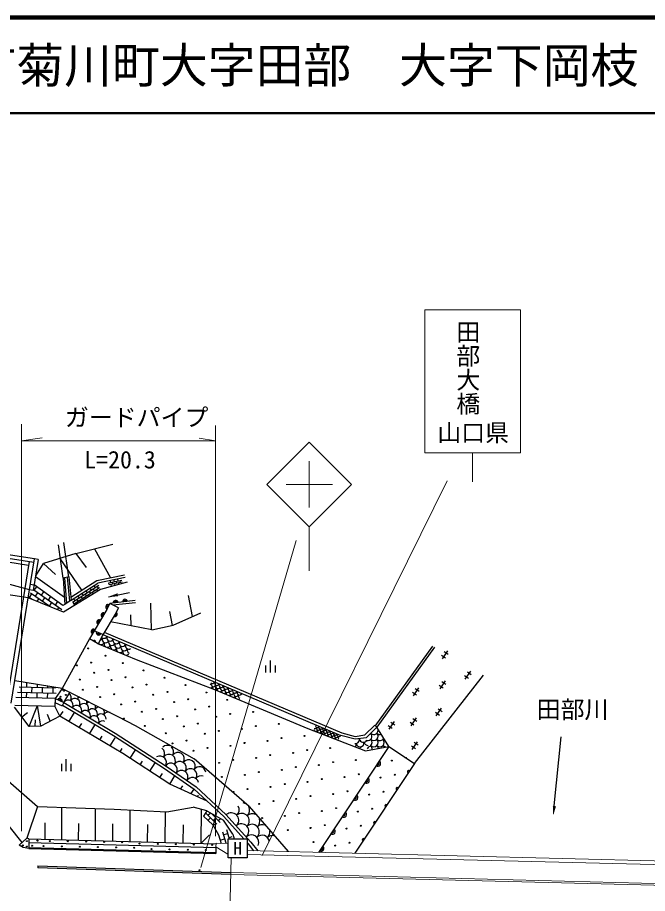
# Model space of a CAD drawing. Units: millimetres, scale not verified. Extents: x 40000 to 680000, y 20000 to 380000.
# Drawn here: x 420149 to 485985, y 288376 to 380000 of the extents above; entities that cross this region are included whole.
import ezdxf
from ezdxf.enums import TextEntityAlignment as Align

# ---------------------------------------------------------------- set-up
doc = ezdxf.new("R2010")
doc.units = ezdxf.units.MM
doc.header["$LTSCALE"] = 1000
for name, color, linetype, lineweight in [('M-BGD', 7, 'Continuous', 25), ('M-STR-HTXT', 7, 'Continuous', 13), ('M-STR-STR1', 1, 'Continuous', 13), ('M-STR-STRC', 7, 'Continuous', 13), ('M-TTL', 2, 'Continuous', 140), ('M-TTL-LINE', 7, 'Continuous', 50)]:
    doc.layers.add(name, color=color, linetype=linetype, lineweight=lineweight)
doc.layers.add('M-TTL-TXT', color=7, linetype='Continuous')
doc.styles.add('@ＭＳ ゴシック', font='')
doc.styles.add('ＭＳ ゴシック', font='')
doc.styles.get('@ＭＳ ゴシック').set_extended_font_data('@MS Gothic')
doc.styles.get('ＭＳ ゴシック').set_extended_font_data('MS Gothic')

msp = doc.modelspace()

# ---------------------------------------------------------------- hatches: boundary and pattern name
at = {"layer": 'M-BGD'}
for points in [[(430601, 319775), (429652, 319420), (430665, 319448)], [(476093, 297539), (476136, 296526), (476424, 297498)]]:
    msp.add_hatch(color=256, dxfattribs=at).paths.add_polyline_path(points)

# ---------------------------------------------------------------- linework, layer by layer
for p, q in [((424918, 321365), (424415, 324834)), ((425512, 321451), (424986, 325076)), ((426252, 323947), (430122, 324898)), ((428187, 324423), (429853, 321403)), ((421848, 323009), (417261, 323719)), ((421907, 323374), (417318, 324085)), ((426252, 323947), (422873, 322889)), ((426252, 323947), (427318, 322465)), ((417205, 323353), (421295, 322720)), ((421354, 323088), (418988, 308364)), ((419482, 308285), (421907, 323374)), ((422300, 323311), (421779, 320068)), ((422300, 323311), (421907, 323374)), ((422065, 321600), (422873, 322889)), ((422873, 322889), (424116, 321755)), ((424563, 323418), (426850, 320103)), ((428443, 321115), (431343, 321707)), ((421388, 320146), (416883, 321361)), ((421484, 320743), (421874, 320661)), ((422012, 321523), (425056, 319380)), ((425518, 321513), (424918, 321365)), ((424918, 321365), (425108, 318616)), ((425066, 321401), (425252, 318713)), ((425599, 318947), (425370, 321476)), ((425518, 321513), (425741, 319043)), ((425710, 319379), (428443, 321115)), ((425741, 319043), (428557, 320833)), ((428555, 320846), (428555, 320846)), ((431403, 321413), (428557, 320833)), ((431611, 320947), (428813, 320176)), ((431035, 321123), (429642, 320837)), ((429661, 320841), (429689, 320707)), ((431070, 320925), (429711, 320646)), ((429818, 321078), (429858, 320881)), ((430055, 320922), (430095, 320725)), ((430211, 321159), (430252, 320962)), ((430292, 320765), (430325, 320605)), ((430449, 321002), (430489, 320806)), ((430605, 321240), (430646, 321043)), ((430686, 320846), (430713, 320713)), ((430842, 321083), (430883, 320886)), ((430999, 321321), (430999, 321319)), ((421259, 319291), (416655, 319996)), ((421779, 320068), (421389, 320150)), ((423526, 318380), (421498, 319792)), ((422121, 320454), (421865, 320087)), ((424779, 318057), (421865, 320087)), ((424898, 318512), (421871, 320644)), ((421872, 320631), (421872, 320631)), ((422235, 319829), (421977, 319459)), ((422861, 319939), (422605, 319571)), ((428813, 320176), (424949, 317811)), ((428643, 320603), (425879, 318820)), ((428730, 320360), (426000, 318599)), ((427286, 320027), (427422, 319816)), ((427634, 319952), (427770, 319741)), ((427709, 320300), (427845, 320089)), ((427982, 319877), (428065, 319748)), ((428057, 320225), (428194, 320014)), ((428132, 320573), (428269, 320362)), ((428405, 320150), (428494, 320013)), ((428480, 320498), (428617, 320287)), ((429652, 319420), (431853, 319850)), ((429898, 320684), (429937, 320498)), ((424949, 317811), (421259, 319291)), ((421689, 319110), (421312, 319373)), ((421607, 319716), (421349, 319346)), ((422347, 319201), (422155, 318925)), ((422975, 319313), (422718, 318943)), ((423601, 319423), (423345, 319055)), ((424342, 318907), (424086, 318540)), ((425741, 319043), (425108, 318616)), ((425941, 318860), (426077, 318648)), ((426016, 319208), (426153, 318997)), ((426364, 319133), (426501, 318922)), ((426439, 319481), (426576, 319270)), ((426712, 319058), (426779, 318955)), ((426787, 319406), (426924, 319195)), ((426862, 319754), (426999, 319543)), ((427135, 319331), (427208, 319219)), ((427211, 319679), (427347, 319468)), ((427559, 319604), (427636, 319484)), ((432460, 319022), (429800, 318716)), ((438450, 317339), (438002, 319534)), ((423088, 318685), (423016, 318583)), ((423716, 318798), (423458, 318428)), ((424456, 318282), (424308, 318070)), ((425108, 318616), (424898, 318512)), ((426289, 318785), (426350, 318690)), ((429480, 318086), (428149, 315865)), ((429800, 318716), (429480, 318086)), ((430692, 318263), (429800, 318716)), ((430123, 318552), (432482, 318823)), ((430692, 318263), (430356, 317602)), ((434160, 315961), (434078, 318757)), ((430356, 317602), (429063, 315445)), ((432016, 316362), (431982, 317529)), ((436355, 316395), (436057, 317858)), ((436423, 316426), (439323, 317732)), ((434184, 315962), (429862, 316779)), ((434184, 315962), (436423, 316426)), ((428149, 315865), (427681, 315004)), ((429053, 315449), (428149, 315865)), ((429063, 315445), (428580, 314505)), ((429053, 315449), (453947, 304908)), ((429219, 315705), (454045, 305192)), ((427681, 315004), (424802, 309829)), ((428502, 314537), (427681, 315004)), ((428502, 314537), (432557, 312855)), ((457539, 305879), (463568, 314240)), ((463730, 314123), (457701, 305762)), ((465090, 313749), (464524, 312925)), ((464742, 313685), (465154, 313402)), ((432557, 312855), (440733, 309726)), ((446581, 311487), (446581, 312737)), ((464871, 312990), (464459, 313273)), ((446081, 312237), (446081, 311487)), ((447081, 312237), (447081, 311487)), ((466945, 310805), (467511, 311629)), ((467163, 311565), (467575, 311281)), ((461636, 301975), (468842, 311215)), ((467292, 310869), (466880, 311153)), ((424802, 309829), (419854, 310601)), ((420308, 309975), (424114, 309897)), ((420559, 309419), (420570, 309969)), ((421120, 309958), (421129, 310407)), ((421659, 309397), (421670, 309947)), ((422220, 309936), (422225, 310220)), ((422758, 309375), (422770, 309925)), ((423320, 309913), (423322, 310033)), ((423858, 309352), (423870, 309902)), ((424802, 309829), (424067, 308785)), ((424802, 309829), (430621, 306883)), ((440733, 309726), (450502, 305638)), ((462053, 309888), (461487, 309064)), ((461705, 309824), (462117, 309540)), ((464621, 309842), (464209, 310125)), ((464840, 310602), (464273, 309778)), ((464492, 310537), (464904, 310254)), ((424067, 308785), (419982, 308874)), ((420158, 309428), (424199, 309345)), ((421097, 308858), (421109, 309408)), ((422197, 308836), (422208, 309386)), ((423297, 308813), (423308, 309363)), ((424067, 308785), (424050, 307985)), ((424067, 308785), (424974, 308350)), ((424974, 308350), (425619, 309415)), ((461834, 309128), (461422, 309412)), ((419853, 308076), (424050, 307985)), ((421375, 305858), (422233, 308025)), ((422575, 305868), (422233, 308025)), ((424554, 306927), (424050, 307985)), ((424057, 308346), (424801, 307990)), ((424974, 308350), (424801, 307990)), ((424844, 308079), (430178, 304897)), ((424974, 308350), (430336, 305152)), ((421375, 305858), (419817, 307851)), ((420596, 306854), (421188, 307298)), ((423565, 306398), (423281, 307082)), ((424554, 306927), (424931, 307398)), ((425515, 306333), (426111, 307289)), ((464256, 307008), (463843, 307291)), ((463908, 306943), (464474, 307768)), ((464127, 307703), (464539, 307420)), ((421975, 305863), (422043, 306553)), ((424554, 306927), (422575, 305868)), ((431166, 303032), (424554, 306927)), ((426602, 305721), (426872, 306154)), ((430621, 306883), (432433, 305936)), ((459527, 306376), (458961, 305551)), ((459179, 306311), (459591, 306028)), ((461584, 305981), (461172, 306264)), ((461803, 306740), (461237, 305916)), ((461455, 306676), (461867, 306393)), ((422575, 305868), (421375, 305858)), ((427676, 305088), (428226, 305971)), ((430336, 305152), (435692, 301709)), ((432433, 305936), (438623, 302453)), ((450502, 305638), (456502, 303310)), ((454045, 305192), (455439, 304806)), ((456453, 304955), (457491, 305976)), ((457701, 305762), (456594, 304673)), ((457701, 305762), (457491, 305976)), ((458972, 303747), (457701, 305762)), ((459308, 305616), (458896, 305899)), ((428747, 304457), (428986, 304840)), ((429818, 303826), (430336, 304657)), ((430178, 304897), (435524, 301460)), ((455420, 304500), (453947, 304908)), ((456594, 304673), (455420, 304500)), ((455439, 304806), (456453, 304955)), ((461382, 303431), (461948, 304255)), ((476251, 297529), (476980, 304748)), ((430886, 303197), (431094, 303531)), ((431929, 302529), (432439, 303346)), ((458972, 303747), (451607, 292678)), ((456502, 303310), (458972, 303747)), ((458972, 303747), (461636, 301975)), ((461729, 303495), (461317, 303779)), ((461601, 304191), (462013, 303907)), ((425232, 301180), (425232, 302430)), ((436049, 299814), (431166, 303032)), ((444373, 297491), (438623, 302453)), ((416640, 302334), (422245, 297465)), ((424732, 301930), (424732, 301180)), ((425732, 301930), (425732, 301180)), ((432961, 301849), (433196, 302226)), ((433992, 301169), (434535, 302040)), ((435524, 301460), (438624, 299291)), ((435692, 301709), (438814, 299525)), ((461636, 301975), (455387, 292583)), ((435021, 300492), (435291, 300925)), ((436049, 299814), (436625, 300738)), ((439968, 298038), (436049, 299814)), ((437184, 299300), (437411, 299652)), ((438259, 298812), (438624, 299291)), ((438624, 299291), (441695, 296427)), ((438814, 299525), (441909, 296638)), ((438976, 298488), (439035, 298643)), ((420642, 293720), (417898, 297121)), ((422245, 297465), (421136, 294158)), ((422245, 297465), (430235, 297209)), ((424773, 294004), (424785, 297384)), ((428300, 293914), (428312, 297271)), ((430235, 297209), (435740, 296911)), ((431905, 293821), (431917, 297118)), ((435591, 293727), (435602, 296918)), ((435740, 296911), (438515, 297406)), ((439926, 297008), (438515, 297406)), ((439358, 293631), (439371, 297165)), ((439926, 297008), (439598, 296461)), ((439926, 297008), (441664, 296040)), ((439926, 297008), (439926, 297008)), ((444373, 297491), (448439, 292758)), ((439598, 296461), (440565, 295550)), ((439598, 296461), (439598, 296461)), ((439824, 296790), (440973, 295614)), ((440052, 296556), (440282, 296781)), ((440061, 296028), (440321, 296282)), ((440474, 296674), (441312, 295816)), ((440589, 296007), (440863, 296276)), ((440595, 296550), (440632, 296586)), ((441131, 296001), (441331, 296196)), ((442665, 294573), (441664, 296040)), ((441695, 296427), (443815, 294088)), ((441909, 296638), (444518, 293759)), ((423048, 294048), (423054, 295755)), ((426536, 293959), (426543, 295704)), ((430103, 293867), (430109, 295652)), ((433748, 293774), (433755, 295599)), ((437475, 293679), (437481, 295544)), ((440565, 295550), (441161, 294518)), ((440590, 295472), (440857, 295733)), ((440633, 295413), (440633, 295413)), ((441976, 295051), (442265, 294088)), ((442214, 295174), (442214, 295174)), ((420318, 293433), (421136, 294158)), ((421343, 294092), (421136, 294158)), ((439358, 293631), (440201, 294503)), ((441161, 294518), (441431, 293619)), ((441556, 294833), (441902, 293679)), ((441650, 294521), (442095, 294654)), ((442228, 294209), (442595, 294319)), ((442665, 294573), (442790, 294088)), ((420745, 293171), (420318, 293433)), ((421343, 294092), (421316, 293072)), ((421332, 293692), (440861, 293175)), ((421343, 294092), (440889, 293575)), ((440867, 293260), (440877, 292555)), ((441338, 293942), (441783, 294076)), ((442117, 293691), (442159, 293703)), ((442159, 294088), (444159, 294088)), ((442159, 292088), (442159, 294088)), ((444159, 294088), (444159, 292088)), ((444159, 293708), (444296, 293557)), ((444860, 292849), (444296, 293557)), ((444518, 293759), (445251, 292839)), ((421316, 293072), (420745, 293171)), ((421316, 293072), (440877, 292555)), ((421319, 293192), (440880, 292674)), ((444159, 292088), (442159, 292088)), ((422273, 291258), (422266, 291058)), ((442437, 290360), (422266, 291058)), ((422273, 291258), (442442, 290560))]:
    msp.add_line(p, q, dxfattribs=at)
for centre in [(427542, 314005), (427839, 312526), (429344, 313240), (431145, 312475), (426360, 312229), (429641, 311761), (433331, 311706), (426657, 310750), (428162, 311464), (429963, 310699), (431442, 310996), (435516, 310938), (426980, 309688), (428459, 309985), (432149, 309930), (433628, 310227), (437702, 310169), (424635, 308952), (425201, 309146), (428782, 308923), (430261, 309220), (434335, 309162), (435814, 309459), (439888, 309400), (430967, 308154), (432446, 308451), (436520, 308393), (437999, 308690), (440185, 307921), (442073, 308632), (433153, 307386), (434632, 307683), (436817, 306914), (438706, 307624), (442370, 307153), (444761, 307371), (431264, 306675), (435338, 306617), (439003, 306145), (440892, 306856), (447448, 306111), (433450, 305907), (435636, 305138), (437524, 305848), (439710, 305080), (441189, 305377), (443579, 305595), (445058, 305892), (437821, 304369), (446267, 304335), (447746, 304632), (450136, 304850), (436342, 304072), (438528, 303303), (440007, 303601), (442397, 303819), (443876, 304116), (450433, 303371), (452824, 303590), (442694, 302340), (445085, 302558), (446564, 302856), (448954, 303074), (455511, 302329), (460748, 302566), (441215, 302043), (449251, 301595), (451642, 301813), (453121, 302111), (459269, 302269), (441513, 300564), (443903, 300782), (445382, 301080), (447772, 301298), (454329, 300553), (455808, 300850), (458087, 300492), (459566, 300790), (448070, 299819), (450460, 300037), (451939, 300335), (442721, 299006), (444200, 299303), (446591, 299522), (453147, 298777), (454626, 299074), (456905, 298716), (458384, 299013), (445409, 297746), (446888, 298043), (449278, 298261), (450757, 298558), (451966, 297001), (453445, 297298), (455724, 296940), (457203, 297237), (445706, 296267), (448096, 296485), (449575, 296782), (448394, 295006), (450784, 295225), (452263, 295522), (454542, 295164), (456021, 295461), (420705, 293406), (421129, 293288), (421135, 293846), (421662, 293374), (422226, 293900), (422869, 293329), (423519, 293864), (424764, 293297), (425415, 293831), (426659, 293264), (427310, 293799), (428554, 293231), (429205, 293766), (430449, 293199), (431100, 293733), (432344, 293166), (432906, 293587), (434801, 293555), (436696, 293522), (438591, 293490), (440486, 293457), (451081, 293746), (453360, 293388), (454839, 293685), (434150, 293020), (436045, 292988), (437940, 292955), (439836, 292922), (439183, 290798)]:
    msp.add_circle(centre, 50, dxfattribs=at)
for centre, radius, start, end in [((430398, 318785), 250, 6.56459, 186.56459), ((430398, 318785), 125, 6.56459, 186.56459), ((431392, 318899), 250, 6.56459, 186.56459), ((431392, 318899), 125, 6.56459, 186.56459), ((429620, 318361), 250, 63.05095, 243.05095), ((429620, 318361), 125, 63.05095, 243.05095), ((429125, 317493), 250, 59.05478, 239.05478), ((429125, 317493), 125, 59.05478, 239.05478), ((430326, 317589), 250, 239.05478, 59.05478), ((430326, 317589), 125, 239.05478, 59.05478), ((428687, 316764), 250, 59.05478, 239.05478), ((428687, 316764), 125, 59.05478, 239.05478), ((428100, 315775), 250, 61.47095, 241.47095), ((428100, 315775), 125, 61.47095, 241.47095), ((428634, 315644), 250, 151.47095, 331.47095), ((428634, 315644), 125, 151.47095, 331.47095), ((429176, 315411), 354, 228.10449, 335.89047), ((429826, 315131), 354, 157.38665, 335.89047), ((428176, 314728), 125, 331.47095, 151.47095), ((428896, 314762), 354, 218.35306, 240.77442), ((428896, 314762), 354, 254.07513, 336.63856), ((428711, 315227), 354, 284.53555, 336.63856), ((429361, 314946), 354, 156.63856, 336.63856), ((429545, 314481), 354, 156.63856, 232.40314), ((429545, 314481), 354, 262.44641, 336.63856), ((430010, 314665), 354, 156.63856, 336.63856), ((430195, 314200), 354, 156.63856, 227.20681), ((430476, 314850), 354, 157.38665, 335.89047), ((430660, 314385), 354, 156.63856, 336.63856), ((431125, 314569), 354, 157.38665, 335.89047), ((431775, 314289), 354, 157.38665, 302.57143), ((430195, 314200), 354, 267.64275, 336.63856), ((430845, 313920), 354, 156.63856, 223.06054), ((430845, 313920), 354, 271.78902, 336.63856), ((431310, 314104), 354, 156.63856, 336.63856), ((431494, 313639), 354, 156.63856, 219.49202), ((431494, 313639), 354, 275.35753, 319.76283), ((431960, 313824), 354, 156.63856, 242.92379), ((425007, 309713), 150, 153.94523, 333.94523), ((440175, 310456), 257, 291.3348, 336.93423), ((440512, 310592), 257, 228.19045, 336.93423), ((440311, 310120), 257, 282.52407, 336.93423), ((440647, 310255), 257, 156.93423, 336.93423), ((440783, 309919), 257, 156.93423, 210.64364), ((440984, 310391), 257, 156.93423, 336.93423), ((440783, 309919), 257, 284.22053, 336.93423), ((441120, 310054), 257, 156.93423, 336.93423), ((441255, 309718), 257, 156.93423, 209.01186), ((441456, 310190), 257, 156.93423, 336.93423), ((441592, 309853), 257, 156.93423, 336.93423), ((441928, 309989), 257, 156.93423, 336.93423), ((442064, 309652), 257, 156.93423, 336.93423), ((442401, 309788), 257, 156.93423, 336.93423), ((424565, 308526), 250, 331.47095, 151.47095), ((425240, 308802), 530, 329.06653, 58.97521), ((425967, 308984), 530, 127.46731, 146.073), ((426149, 308257), 530, 329.06653, 149.06653), ((426876, 308439), 530, 117.93514, 149.06653), ((425967, 308984), 530, 329.06653, 358.87889), ((441255, 309718), 257, 285.85231, 336.93423), ((441727, 309517), 257, 156.93423, 207.43669), ((441727, 309517), 257, 287.42747, 336.93423), ((442200, 309315), 257, 156.93423, 205.91155), ((442536, 309451), 257, 156.93423, 336.93423), ((442200, 309315), 257, 288.95262, 336.93423), ((442672, 309114), 257, 156.93423, 204.43095), ((442873, 309587), 257, 156.93423, 336.93423), ((443008, 309250), 257, 156.93423, 336.93423), ((442672, 309114), 257, 290.43322, 336.93423), ((443144, 308913), 257, 156.93423, 202.99029), ((443345, 309386), 257, 156.93423, 334.90233), ((443481, 309049), 257, 156.93423, 244.90233), ((424565, 308526), 125, 331.47095, 151.47095), ((425422, 308075), 530, 330.73096, 141.05434), ((426331, 307530), 530, 330.73096, 147.40211), ((427058, 307712), 530, 329.06653, 149.06653), ((426876, 308439), 530, 329.06653, 8.41106), ((427786, 307894), 530, 107.10234, 149.06653), ((428695, 307349), 530, 93.47026, 149.06653), ((427786, 307894), 530, 329.06653, 19.24385), ((443144, 308913), 257, 291.87387, 320.58007), ((427241, 306985), 530, 330.73096, 147.40211), ((427968, 307167), 530, 329.06653, 149.06653), ((428150, 306440), 530, 330.73096, 147.40211), ((428877, 306622), 530, 358.57109, 149.06653), ((428695, 307349), 530, 329.06653, 32.87594), ((429604, 306804), 530, 66.45734, 149.06653), ((429059, 305895), 530, 66.53805, 147.40211), ((451319, 305551), 203, 189.86217, 224.09568), ((451210, 305817), 203, 256.07043, 337.38759), ((451475, 305926), 203, 187.65662, 337.38759), ((451319, 305551), 203, 271.94782, 337.38759), ((451585, 305661), 203, 157.38759, 337.38759), ((451694, 305395), 203, 157.38759, 221.13898), ((451851, 305770), 203, 157.38759, 337.38759), ((451694, 305395), 203, 274.90451, 337.38759), ((451960, 305505), 203, 157.38759, 337.38759), ((452069, 305239), 203, 157.38759, 218.45688), ((452226, 305614), 203, 157.38759, 337.38759), ((452069, 305239), 203, 277.58662, 337.38759), ((452335, 305348), 203, 157.38759, 337.38759), ((452445, 305083), 203, 157.38759, 215.97999), ((452601, 305458), 203, 157.38759, 337.38759), ((452710, 305192), 203, 157.38759, 337.38759), ((452976, 305301), 203, 157.38759, 337.38759), ((453085, 305036), 203, 157.38759, 337.38759), ((453351, 305145), 203, 157.38759, 337.38759), ((456738, 304814), 454, 258.24944, 42.92584), ((457380, 304817), 454, 225.30509, 45.30509), ((457377, 305459), 454, 227.68433, 21.40974), ((458019, 305463), 454, 225.30509, 289.33309), ((452445, 305083), 203, 280.06351, 337.38759), ((452820, 304926), 203, 157.38759, 213.66358), ((452820, 304926), 203, 282.37992, 337.38759), ((453195, 304770), 203, 157.38759, 211.47678), ((453195, 304770), 203, 284.56672, 337.38759), ((453460, 304880), 203, 157.38759, 337.38759), ((453570, 304614), 203, 157.38759, 209.39727), ((453726, 304989), 203, 157.38759, 331.37054), ((453570, 304614), 203, 286.64623, 307.71496), ((453836, 304723), 203, 157.38759, 241.37054), ((453726, 304989), 203, 331.37054, 337.38759), ((455457, 304469), 420, 262.43325, 10.39317), ((455945, 304132), 420, 190.39317, 10.39317), ((456282, 304620), 420, 190.39317, 330.89656), ((456770, 304283), 420, 190.39317, 274.82403), ((456742, 304172), 454, 288.51697, 45.30509), ((457384, 304175), 454, 225.30509, 45.30509), ((458023, 304821), 454, 225.30509, 333.63286), ((458026, 304178), 454, 225.30509, 45.30509), ((458665, 304824), 454, 225.30509, 259.28174), ((434852, 303013), 676, 326.30933, 54.29042), ((435789, 303201), 676, 64.45867, 132.97651), ((435789, 303201), 676, 326.30933, 48.9957), ((455120, 303980), 420, 320.54223, 10.39317), ((455608, 303643), 420, 355.82034, 10.39317), ((456434, 303795), 420, 190.39317, 206.53238), ((456434, 303795), 420, 313.8194, 349.96657), ((456745, 303529), 454, 345.44442, 45.30509), ((457387, 303533), 454, 3.71035, 45.30509), ((458029, 303536), 454, 21.0703, 45.30509), ((458668, 304182), 454, 225.30509, 261.53429), ((435040, 302076), 676, 326.30933, 121.56562), ((435977, 302264), 676, 326.30933, 146.30933), ((436914, 302451), 676, 326.30933, 146.30933), ((438038, 301702), 676, 326.30933, 146.30933), ((436164, 301327), 676, 326.30933, 146.30933), ((437101, 301514), 676, 326.30933, 146.30933), ((439162, 300952), 676, 8.37485, 146.30933), ((457790, 301971), 300, 236.36072, 56.36072), ((457790, 301971), 150, 236.36072, 56.36072), ((437288, 300577), 676, 326.30933, 146.30933), ((438225, 300765), 676, 326.30933, 146.30933), ((439350, 300015), 676, 72.95385, 146.30933), ((461045, 301087), 150, 56.36072, 236.36072), ((438413, 299828), 676, 14.66081, 146.30933), ((456608, 300195), 300, 236.36072, 56.36072), ((456608, 300195), 150, 236.36072, 56.36072), ((459863, 299311), 150, 56.36072, 236.36072), ((443633, 297079), 777, 52.44476, 84.03071), ((455427, 298419), 300, 236.36072, 56.36072), ((455427, 298419), 150, 236.36072, 56.36072), ((442535, 297124), 777, 312.63829, 28.59291), ((443633, 297079), 777, 312.63829, 29.19411), ((454245, 296643), 300, 236.36072, 56.36072), ((458682, 297535), 150, 56.36072, 236.36072), ((442489, 296026), 777, 118.59291, 132.63829), ((442489, 296026), 777, 312.63829, 118.59291), ((443587, 295981), 777, 312.63829, 132.63829), ((444686, 295936), 777, 64.47027, 132.63829), ((444686, 295936), 777, 312.63829, 17.16861), ((454245, 296643), 150, 236.36072, 56.36072), ((443542, 294883), 777, 312.63829, 132.63829), ((444640, 294837), 777, 312.63829, 132.63829), ((445738, 294792), 777, 72.33172, 132.63829), ((453063, 294867), 300, 236.36072, 56.36072), ((457500, 295758), 150, 56.36072, 236.36072), ((444595, 293739), 777, 335.00682, 132.63829), ((445693, 293694), 777, 8.8588, 132.63829), ((445738, 294792), 777, 312.63829, 9.30715), ((446791, 293649), 777, 78.72271, 132.63829), ((453063, 294867), 150, 236.36072, 56.36072), ((456318, 293982), 150, 56.36072, 236.36072), ((451881, 293091), 300, 236.36072, 56.36072), ((451881, 293091), 150, 236.36072, 56.36072)]:
    msp.add_arc(centre, radius, start, end, dxfattribs=at)
at = {"layer": 'M-STR-HTXT'}
for p, q in [((420548, 294890), (420548, 337467)), ((440848, 294375), (440848, 337334)), ((420548, 335712), (422738, 336043)), ((420548, 335712), (440848, 335712)), ((440848, 335712), (439118, 336006))]:
    msp.add_line(p, q, dxfattribs=at)
at = {"layer": 'M-STR-STR1'}
for p, q in [((440867, 293260), (440893, 293636)), ((440867, 293260), (442136, 292497)), ((442159, 293596), (440893, 293636)), ((442159, 292498), (442136, 292497)), ((519634, 290959), (444159, 292867)), ((444159, 292466), (519634, 290559)), ((442478, 292088), (442229, 281477)), ((442442, 290563), (519634, 288589)), ((442437, 290364), (519634, 288389))]:
    msp.add_line(p, q, dxfattribs=at)
at = {"layer": 'M-STR-STRC'}
for p, q in [((462705, 349438), (472705, 349438)), ((462705, 349438), (462705, 334477)), ((472705, 349438), (472705, 334477)), ((450633, 335582), (446213, 331163)), ((455052, 331163), (450633, 335582)), ((462705, 334477), (472705, 334477)), ((467705, 331438), (467705, 334477)), ((450633, 333582), (450633, 328743)), ((445726, 292355), (465059, 331548)), ((446213, 331163), (450633, 326743)), ((448213, 331163), (453052, 331163)), ((455052, 331163), (450633, 326743)), ((450633, 326743), (450633, 322137)), ((439293, 291102), (449280, 325304))]:
    msp.add_line(p, q, dxfattribs=at)
at = {"layer": 'M-TTL'}
msp.add_line((680000, 380000), (40000, 380000), dxfattribs=at)
at = {"layer": 'M-TTL-LINE'}
msp.add_line((40000, 370000), (680000, 370000), dxfattribs=at)

# ---------------------------------------------------------------- texts
at = {"layer": 'M-BGD', "style": 'ＭＳ ゴシック'}
msp.add_text('田部川', height=1833, dxfattribs=at).set_placement((478158, 306156), align=Align.BOTTOM_CENTER)
msp.add_text('H', height=1320, dxfattribs=at).set_placement((443159, 293088), align=Align.MIDDLE_CENTER)
at = {"layer": 'M-STR-HTXT', "style": 'ＭＳ ゴシック'}
for s, p in [('ガードパイプ', (425094, 336706)), ('L=20.3', (427118, 332288))]:
    msp.add_text(s, height=1833, dxfattribs=at).set_placement(p, align=Align.BOTTOM_LEFT)
at = {"layer": 'M-STR-STRC', "style": '@ＭＳ ゴシック'}
msp.add_text('田部大橋', height=1833, rotation=270, dxfattribs=at).set_placement((467229, 343374), align=Align.MIDDLE_CENTER)
at = {"layer": 'M-STR-STRC', "style": 'ＭＳ ゴシック'}
msp.add_text('山口県', height=1833, dxfattribs=at).set_placement((464018, 335105), align=Align.BOTTOM_LEFT)
at = {"layer": 'M-TTL-TXT', "style": 'ＭＳ ゴシック'}
msp.add_text('下関市菊川町大字田部\u3000大字下岡枝', height=3666, dxfattribs=at).set_placement((405024, 375000), align=Align.MIDDLE_LEFT)

doc.saveas('drawing.dxf')
